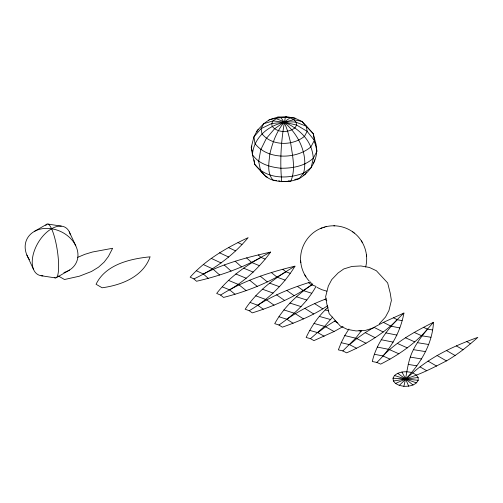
<?xml version="1.0" encoding="UTF-8"?>
<svg xmlns="http://www.w3.org/2000/svg" width="503" height="503" viewBox="0 0 503 503"><rect width="100%" height="100%" fill="white"/><g stroke="black" fill="none" stroke-linecap="round" stroke-linejoin="round"><path stroke-width="0.75" d="M399.256 385.386L403.827 386.304C407.116 374.1 407.405 361.047 413.428 349.648C418.546 339.462 425.978 330.735 433.511 322.278C432.102 347.366 417.125 368.793 399.256 385.386L395.496 383.456L393.377 380.96L393.013 378.193L394.471 375.527C399.061 371.503 405.682 371.088 411.397 372.465M315.507 145.392L315.846 143.877L313.275 133.672L301.97 121.474L295.028 118.199L286.509 116.696L277.631 117.161L269.407 119.683L263.729 123.694L257.347 130.352L253.933 136.816L251.267 147.291L252.431 154.616L254.782 164.418C260.428 170.209 264.716 177.917 273.028 180.149C281.674 182.444 290.872 182.073 299.166 178.634C310.879 171.806 319.524 157.565 315.846 143.877L314.809 142.745M256.983 131.874L257.347 130.352L258.592 129.478M365.65 267.018C369.013 254.443 364.046 240.17 353.534 232.468M403.928 313.055C389.724 326.353 376.697 342.103 372.295 361.519L376.841 362.43C390.762 349.227 400.457 331.961 403.928 313.055L383.405 322.366L374.572 327M348.931 329.044L344.775 335.595L341.229 342.7L338.356 349.862L342.832 350.924L346.605 352.842C365.203 344.744 382.928 334.187 397.282 319.707L402.023 320.656M150.164 256.826C131.032 258.661 105.611 264.213 96.067 284.27L102.147 287.779C121.267 285.17 142.626 276.964 149.888 257.417M328.138 307.163C318.808 315.614 311.458 326.089 306.145 337.475L310.483 338.676L313.935 340.619L334.036 331.527L343.065 326.566M251.946 146.015L251.267 147.291L252.317 151.73M306.283 172.039L304.956 174.547L303.516 175.013M312.872 284.069C297.575 294.418 283.692 307.339 274.72 323.662L278.958 325.013L282.334 327.17C298.084 321.618 313.671 315.142 327.579 305.78M278.958 325.013C293.815 314.84 307.289 302.202 316.073 286.32M342.832 350.924L355.659 338.179L361.739 330.339M403.827 386.304C409.071 386.493 415.648 385.531 418.2 380.306L418.125 377.527L416.264 374.961L412.712 372.905L405.663 379.029L395.496 383.456M294.978 266.169C275.952 277.323 257.41 290.508 245.162 309.238L249.237 310.722C267.772 299.738 283.799 284.654 294.978 266.169C269.042 272.381 243.295 280.712 220.616 295.072L216.674 293.45C230.701 275.154 250.469 262.623 270.639 252.085C259.561 267.2 245.797 280.347 229.582 289.854L222.282 286.848M310.483 338.676L324.536 326.378L332.659 317.06M313.073 163.029L314.57 161.256L314.331 159.747M268.483 120.764L269.407 119.683C277.958 117.765 286.314 116.426 295.028 118.199M379.337 323.806L385.505 317.022L388.951 310.514L391.391 300.454L390.227 293.136L387.662 282.931L376.357 270.733L369.416 267.458L360.89 265.955L352.012 266.42L343.788 268.942L338.117 272.947L331.735 279.611L328.314 286.069L325.655 296.55L326.812 303.869L329.169 313.677L340.33 326.07L347.41 329.408L356.105 330.943L365.159 330.465L373.553 327.893M193.913 278.914C214.649 269.13 233.386 255.273 248.142 237.661C226.859 247.57 205.947 259.454 190.153 277.178L193.913 278.914L196.516 281.252C218.931 276.134 240.862 268.558 261.013 257.379L265.125 259.07M376.841 362.43L380.658 364.128C398.143 355.275 414.629 344.039 427.525 329.138L432.379 329.93M374.471 354.275L382.896 355.961C397.175 341.26 415.321 331.282 433.511 322.278M393.377 380.96C412.391 378.885 429.644 369.46 446.457 360.909C457.824 354.332 468.079 346.083 477.85 337.356C454.511 345.794 431.429 356.25 412.712 372.905M341.229 342.7L349.516 344.668L356.828 338.601L365.209 332.634L373.987 327.315L383.229 332.011M309.735 330.421L317.77 332.653L325.642 326.818L335.683 320.474M278.989 316.739L286.836 319.242C299.021 310.747 312.376 304.057 326.252 298.813M249.237 310.722L252.286 312.872C273.261 306.396 293.601 297.512 311.653 284.912L315.337 286.088M250.123 302.466L257.668 305.208C274.072 294.884 292.205 287.691 310.672 281.988M220.616 295.072L223.539 297.43C245.395 291.841 266.697 283.73 285.893 271.777L290.143 273.318M34.361 231.418L46.955 224.149M56.386 277.637L69.565 270.029M77.72 257.329L84.8 254.342L92.439 252.016L112.628 248.275L108.434 256.423L104.152 262.113L98.45 267.231L91.458 271.507L79.417 276.185L64.478 279.523L58.398 276.009M196.415 270.777L203.369 273.997C224.539 263.289 247.577 257.152 270.639 252.085M321.304 228.192C308.182 233.229 299.404 247.388 300.7 261.384M321.48 228.123L324.517 227.092M320.581 228.481L322.153 227.853M286.509 116.696L285.415 117.092C281.183 138.199 279.668 160.243 281.724 181.684L286.377 181.332M289.131 180.854L287.804 181.256L290.778 181.206C296.053 169.127 292.293 155.32 290.646 142.795C288.313 134.018 286.666 124.48 280.624 117.344L277.631 117.161M325.793 226.752C335.589 224.263 346.441 226.696 354.294 233.046M323.926 227.255L326.271 226.627M294.683 179.439L299.166 178.634L303.623 173.063L311.124 167.763L313.287 158.231L317.009 151.196L314.344 140.4L313.275 133.672L301.97 121.474L293.771 119.676L290.024 117.903L274.506 128.862L266.307 138.488L260.73 149.775L258.668 161.394L260.554 170.693L265.949 176.811L267.433 177.175M393.013 378.193L405.663 379.029L418.125 377.527M333.822 225.803L334.784 225.822M394.471 375.527L405.663 379.029L418.2 380.306M276.581 180.527L273.028 180.149C266.722 172.963 268.935 162.708 269.841 154.075C272.456 142.657 276.6 131.396 284.138 122.267L293.771 119.676L296.129 122.242L306.34 126.222L307.151 131.346L314.344 140.4L310.929 146.863C296.129 159.545 267.307 159.91 254.996 143.544L253.933 136.816L261.126 128.611L263.729 123.694L273.116 120.871L276.178 118.708C294.412 125.272 311.91 137.08 313.287 158.231C304.478 166.26 292.312 168.404 280.756 168.222C270.117 167.09 258.693 164.028 252.431 154.616C254.002 133.616 276.141 119.45 296.129 122.242L296.569 125.008L295.16 127.668C288.816 132.93 277.48 133.05 272.148 126.297L271.708 123.531L273.116 120.871L284.138 122.267L296.569 125.008L307.151 131.346L304.548 136.269C292.803 146.015 271.809 146.235 261.937 133.741L261.126 128.611L271.708 123.531L284.138 122.267C298.537 134.219 308.32 154.289 303.623 173.063C287.798 179.332 265.848 179.143 254.782 164.418L254.065 159.897M48.011 224.074L61.265 226.124M41.089 275.707L55.393 277.92M422.111 335.834L430.908 337.274M417.352 342.656L428.757 344.517M413.428 349.648L425.745 351.66M410.303 357.111L421.627 358.966M408.185 364.405L416.805 365.813M278.687 180.797L280.064 181.036M281.435 181.281L282.805 181.52M391.215 326.214L399.81 327.937M385.801 332.867L396.936 335.099M381.186 339.72L393.22 342.128M377.325 347.07L388.379 349.277M326.831 291.168L321.832 289.69L316.959 287.364M358.972 330.672L361.192 331.2M344.775 335.595L355.659 338.179M325.208 309.898L328.755 310.885M319.279 316.406L330.754 319.587M313.991 323.448L324.536 326.378M303.755 290.734L311.759 293.28M296.449 296.751L306.824 300.058M289.885 303.051L301.096 306.623M283.912 309.911L294.217 313.199M397.697 373.295L405.663 379.029L416.471 382.915M277.436 277.323L285.132 280.121M269.551 283.095L279.523 286.723M262.371 289.168L273.148 293.086M255.725 295.821L265.628 299.417M252.016 262.641L259.466 265.703M243.571 268.143L253.229 272.11M235.8 273.972L246.237 278.253M228.519 280.391L238.108 284.333M261.497 171.969L262.943 172.567M423.551 327.365L427.525 329.138M414.214 332.426L421.413 335.633M405.418 337.739L414.749 341.895M397.276 343.392L407.355 347.881M389.567 349.648L398.829 353.772M382.896 355.961L389.957 359.104M238.013 242.635L241.924 244.445M228.513 247.595L235.605 250.878M219.541 252.808L228.733 257.064M211.21 258.366L221.144 262.968M203.294 264.54L212.423 268.765M393.346 317.701L397.282 319.707M383.405 322.366L390.535 325.988M365.209 332.634L375.194 337.708M356.828 338.601L366.008 343.266M349.516 344.668L356.508 348.221M334.533 321.109L337.796 322.939M325.642 326.818L334.036 331.527M317.77 332.653L324.165 336.237M466.778 341.606L470.481 343.744M456.34 345.894L463.062 349.767M446.4 350.484L455.108 355.514M437.057 355.476L446.457 360.909M428.04 361.123L436.679 366.115M420.074 366.913L426.657 370.711M324.907 299.31L326.812 300.53M314.57 303.605L322.825 308.88M304.799 308.314L313.715 314.017M295.299 313.69L303.498 318.927M286.836 319.242L293.079 323.228M308.477 282.673L311.653 284.912M297.405 286.383L303.158 290.445M286.748 290.407L294.211 295.676M276.6 294.846L284.66 300.536M266.64 299.933L274.047 305.164M257.668 305.208L263.314 309.194M352.704 231.852L353.439 232.399M282.843 269.312L285.893 271.777M271.337 272.551L276.857 277.015M260.221 276.141L267.382 281.925M249.582 280.184L257.316 286.427M239.088 284.893L246.193 290.633M229.582 289.854L234.995 294.224M401.954 372L405.663 379.029L413.026 385.028M312.269 284.025L310.747 282.661M258.297 254.946L261.013 257.379M246.564 257.901L251.481 262.321M235.184 261.202L241.559 266.923M224.225 264.943L231.11 271.13M213.322 269.344L219.654 275.028M203.369 273.997L208.192 278.322M309.288 281.171C304.227 275.65 301.115 268.395 300.662 260.919M362.474 242.729L361.336 240.849M304.799 274.94L305.937 276.82M69.295 231.845L75.783 245.829M26.873 255.059L33.487 269.312M405.663 379.029L408.637 386.178M366.454 254.971L366.574 256.285M300.781 262.233L300.819 262.698M42.9 275.845A27.187 15.7 -60 0 1 32.733 256.763A27.187 15.7 -60 0 1 51.451 228.827M51.602 228.852A27.187 5.747 81.2 0 1 58.505 261.642A27.187 5.747 81.2 0 1 54.267 277.335M51.715 228.79A27.187 21.44 24.9 0 1 77.21 249.626A27.187 21.44 24.9 0 1 63.906 272.532M51.671 228.702A27.187 15.7 -60 0 1 70.345 234.838M45.83 225.558A27.187 5.747 81.2 0 1 51.52 228.676M29.425 259.68A27.187 21.44 24.9 0 1 28.313 236.8A27.187 21.44 24.9 0 1 51.413 228.739"/></g></svg>
